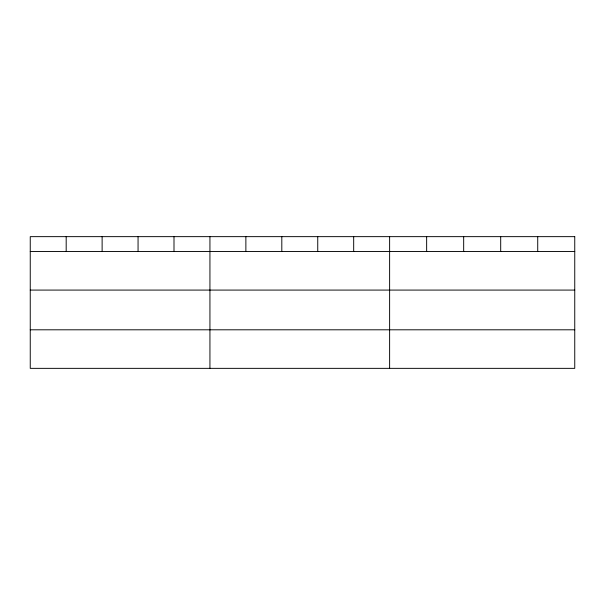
<?xml version="1.0" encoding="UTF-8"?>
<svg xmlns="http://www.w3.org/2000/svg" width="605" height="605" viewBox="0 0 605 605"><rect width="100%" height="100%" fill="white"/><g stroke="black" fill="none" stroke-linecap="round" stroke-linejoin="round"><path stroke-width="0.91" d="M30.25 251.529L574.75 251.529M30.25 290.082L574.75 290.082M30.25 329.801L574.75 329.801M537.724 236.646L537.724 251.529M500.698 236.646L500.698 251.529M463.672 236.646L463.672 251.529M426.646 236.646L426.646 251.529M389.62 236.646L389.62 368.354M353.683 236.646L353.683 251.529M317.746 236.646L317.746 251.529M281.809 236.646L281.809 251.529M245.872 236.646L245.872 251.529M209.935 236.646L209.935 368.354M173.998 236.646L173.998 251.529M138.061 236.646L138.061 251.529M102.124 236.646L102.124 251.529M66.187 236.646L66.187 251.529M574.75 236.646L30.25 236.646L30.25 368.354L574.75 368.354L574.75 236.646"/></g></svg>
